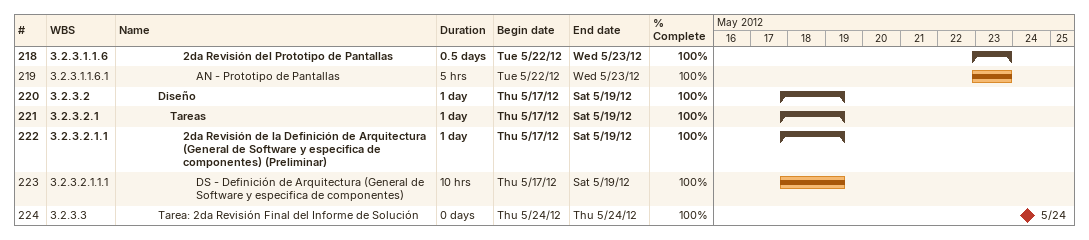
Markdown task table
| ID | WBS | Task | Duration | Start | Finish | % complete |
|---|---|---|---|---|---|---|
| 218 | 3.2.3.1.1.6 | **2da Revisión del Prototipo de Pantallas** | 0.5d | 2012-05-22 | 2012-05-23 | 100 |
| 219 | 3.2.3.1.1.6.1 | AN - Prototipo de Pantallas | 5h | 2012-05-22 | 2012-05-23 | 100 |
| 220 | 3.2.3.2 | **Diseño** | 1d | 2012-05-17 | 2012-05-19 | 100 |
| 221 | 3.2.3.2.1 | **Tareas** | 1d | 2012-05-17 | 2012-05-19 | 100 |
| 222 | 3.2.3.2.1.1 | **2da Revisión de la Definición de Arquitectura (General de Software y especifica de componentes) (Preliminar)** | 1d | 2012-05-17 | 2012-05-19 | 100 |
| 223 | 3.2.3.2.1.1.1 | DS - Definición de Arquitectura (General de Software y especifica de componentes) | 10h | 2012-05-17 | 2012-05-19 | 100 |
| 224 | 3.2.3.3 | Tarea: 2da Revisión Final del Informe de Solución | 0d | 2012-05-24 | 2012-05-24 | 100 |
